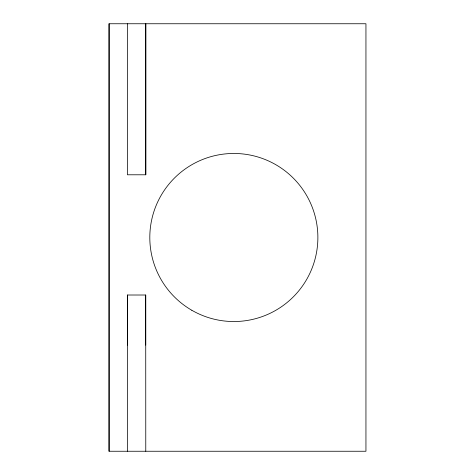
<?xml version="1.0" encoding="UTF-8"?>
<svg xmlns="http://www.w3.org/2000/svg" width="475" height="475" viewBox="0 0 475 475"><rect width="100%" height="100%" fill="white"/><g stroke="black" fill="none" stroke-linecap="round" stroke-linejoin="round"><path stroke-width="0.71" d="M109.072 23.75L109.054 451.25L365.946 451.25L365.946 23.75L109.072 23.75L109.078 451.25M127.365 345.111L127.383 295.011L145.712 295.011L145.772 451.25M127.425 23.75L127.419 174.788L145.772 174.788L145.772 23.75L145.772 174.788M127.383 295.011L127.401 451.25M145.712 295.011L145.712 345.111M191.829 310.276A84.033 84.033 0 0 0 317.876 237.5A84.033 84.033 0 0 0 191.829 164.724A84.033 84.033 0 0 0 191.829 310.276"/></g></svg>
